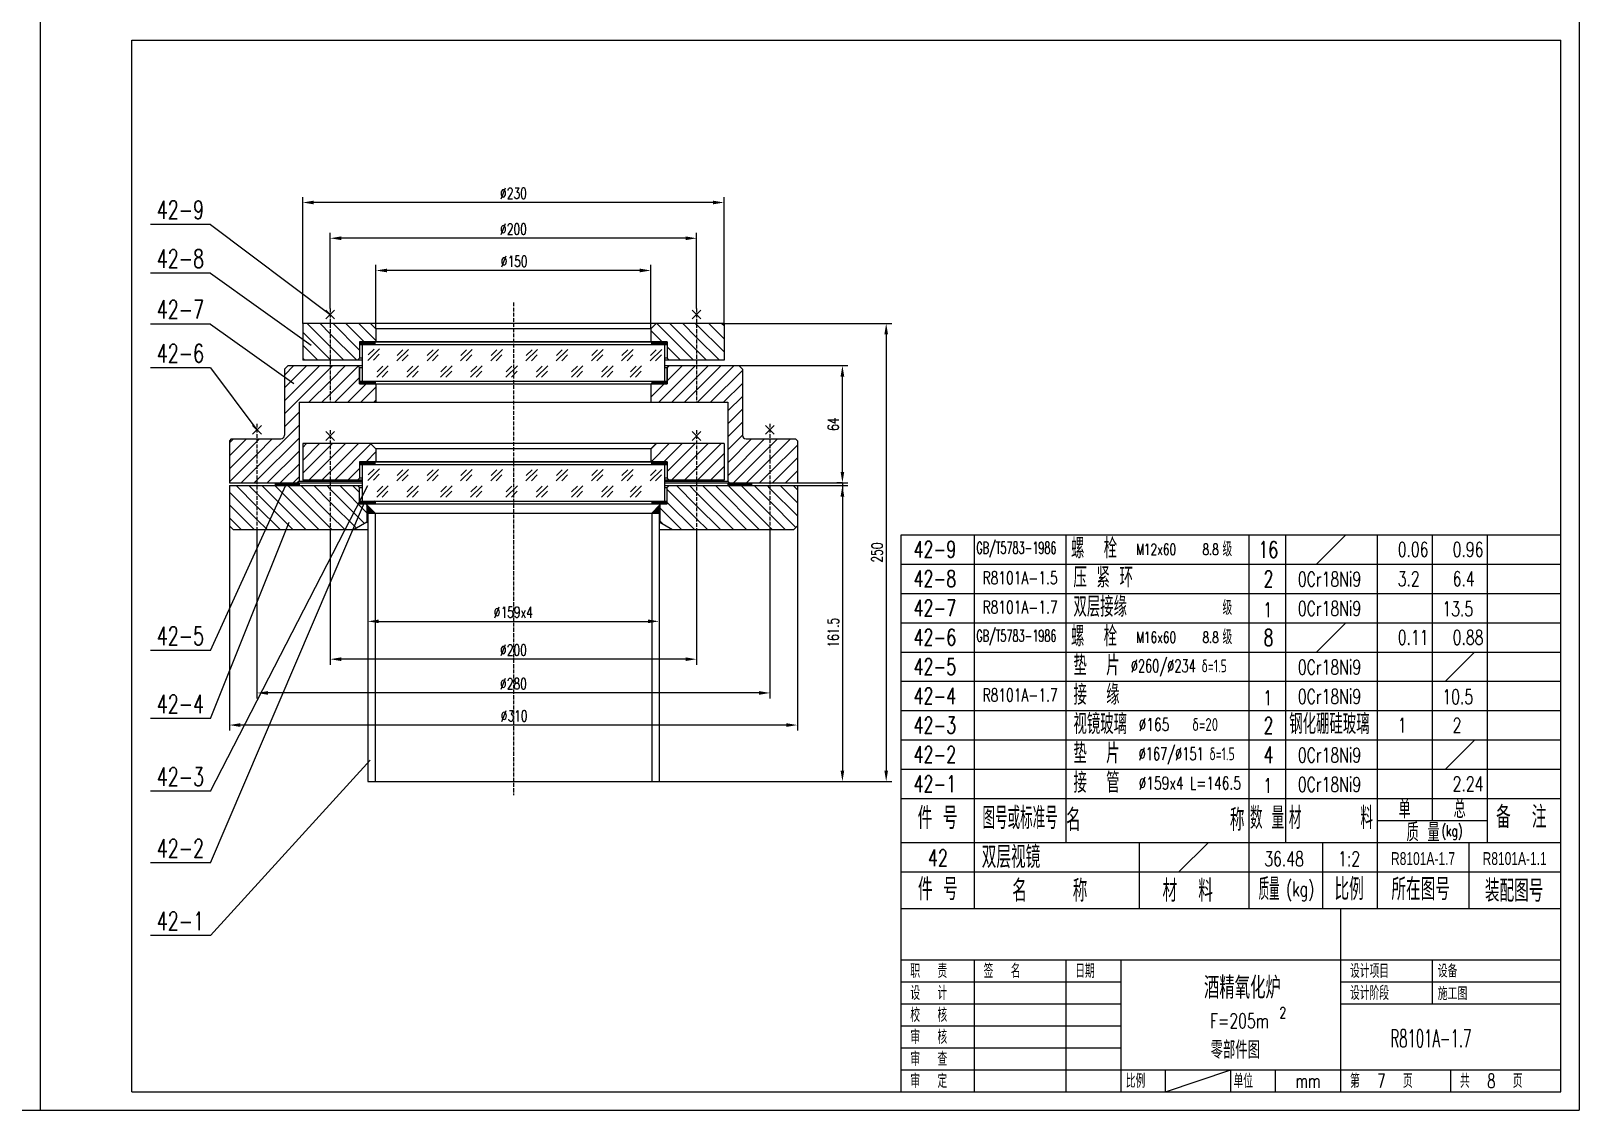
# Model space of a CAD drawing. Header units: millimetres. Extents: x 1545 to 36024, y 3418 to 15628.
# Drawn here: x 31799 to 36024, y 3418 to 6363 of the extents above; entities that cross this region are included whole.
import ezdxf
from ezdxf.enums import TextEntityAlignment as Align

# ---------------------------------------------------------------- set-up
doc = ezdxf.new("R2010")
doc.units = ezdxf.units.MM
for name, pattern in [('DASHDOT', [1, 0.5, -0.25, 0, -0.25]), ('DASHDOT-M', [36, 30, -3, 0, -3]), ('DASHDOT-S', [14, 10, -2, 0, -2])]:
    doc.linetypes.add(name, pattern=pattern)
for name, color, linetype in [('1', 2, 'DASHDOT'), ('1轮廓实线层', 1, 'Continuous'), ('CDR_DIM', 7, 'Continuous'), ('CDR_DWG1', 1, 'Continuous'), ('CDR_DWG3', 3, 'DASHDOT-M'), ('CDR_TEXT', 7, 'Continuous'), ('TEXT', 2, 'Continuous')]:
    doc.layers.add(name, color=color, linetype=linetype)
doc.styles.add('CLB', font='clb.shx', dxfattribs={"bigfont": 'hztxt.shx'})
doc.styles.add('HZ', font='simplex.shx', dxfattribs={"width": 0.7, "height": 30, "bigfont": 'HZ.shx'})
doc.styles.add('HZTXT', font='TXT', dxfattribs={"width": 0.7, "bigfont": 'HZTXT'})
doc.styles.get("Standard").update_dxf_attribs({"font": 'txt', "bigfont": 'gbcbig.shx'})

msp = doc.modelspace()

# ---------------------------------------------------------------- linework, layer by layer
for p, q in [((34173.6, 4988.2), (35973.6, 4988.2)), ((34373.6, 3968.2), (34373.6, 4988.2)), ((34623.6, 4148.2), (34623.6, 4988.2)), ((35123.6, 4148.2), (35123.6, 4988.2)), ((35223.6, 4148.2), (35223.6, 4988.2)), ((35473.6, 3968.2), (35473.6, 4988.2)), ((35623.6, 4208.2), (35623.6, 4988.2)), ((35773.6, 4148.2), (35773.6, 4988.2)), ((34173.6, 4908.2), (35973.6, 4908.2)), ((34173.6, 4828.2), (35973.6, 4828.2)), ((34173.6, 4748.2), (35973.6, 4748.2)), ((34173.6, 4668.2), (35973.6, 4668.2)), ((35659.1, 4588.3), (35738.7, 4667.9)), ((34173.6, 4588.2), (35973.6, 4588.2)), ((34173.6, 4508.2), (35973.6, 4508.2)), ((34173.6, 4428.2), (35973.6, 4428.2)), ((35659.1, 4348.3), (35738.7, 4427.9)), ((34173.6, 4348.2), (35973.6, 4348.2)), ((34173.6, 4268.2), (35973.6, 4268.2)), ((35473.6, 4208.2), (35773.6, 4208.2)), ((34173.6, 4148.2), (34372.7, 4148.2)), ((34173.6, 4148.2), (34372.7, 4148.2)), ((34173.6, 4148.2), (34372.7, 4148.2)), ((34173.6, 4148.2), (34372.7, 4148.2)), ((34823.6, 3968.2), (34823.6, 4148.2)), ((34872.7, 4148.2), (35122.7, 4148.2)), ((35123.6, 3968.2), (35123.6, 4148.2)), ((35322.7, 4148.2), (35472.7, 4148.2)), ((35323.6, 4148.2), (35323.6, 3968.2)), ((35723.6, 3968.2), (35723.6, 4148.2)), ((34173.6, 4068.2), (35973.6, 4068.2)), ((27623.6, 3418.2), (36023.6, 3418.2))]:
    msp.add_line(p, q)
at = {"color": 7, "linetype": 'Continuous'}
msp.add_line((34173.6, 4148.2), (35973.6, 4148.2), dxfattribs=at)
msp.add_line((34173.6, 4148.2), (35973.6, 4148.2), dxfattribs=at)
msp.add_line((34173.6, 4148.2), (35973.6, 4148.2), dxfattribs=at)
msp.add_line((34173.6, 4148.2), (35973.6, 4148.2), dxfattribs=at)
msp.add_line((34173.6, 4148.2), (35973.6, 4148.2), dxfattribs=at)
at = {"layer": '1轮廓实线层'}
msp.add_line((34174.4, 3968.2), (35973.6, 3968.2), dxfattribs=at)
at = {"layer": 'CDR_DIM', "color": 0, "linetype": 'Continuous'}
for p, q in [((32540.2, 5564.8), (32540.2, 5910)), ((33660.2, 5895), (32570.2, 5895)), ((33690.2, 5558.1), (33690.2, 5910)), ((32288.9, 5835.2), (32124.5, 5835.2)), ((32288.9, 5835.2), (32615.2, 5589.5)), ((32615.2, 5605.5), (32615.2, 5812.4)), ((33585.2, 5797.4), (32645.2, 5797.4)), ((33615.2, 5605.5), (33615.2, 5812.4)), ((32740.2, 5549.8), (32740.2, 5724.5)), ((33460.2, 5709.5), (32770.2, 5709.5)), ((33490.2, 5549.8), (33490.2, 5724.5)), ((32288.9, 5702.1), (32124.5, 5702.1)), ((32288.9, 5702.1), (32563.6, 5505.9)), ((32288.9, 5563.4), (32124.5, 5563.4)), ((32288.9, 5563.4), (32516.3, 5401.4)), ((32615.2, 5466.3), (32540.2, 5541.3)), ((32615.2, 5501.7), (32552.2, 5564.8)), ((32615.2, 5537), (32587.5, 5564.8)), ((32687.5, 5464.8), (32615.2, 5537)), ((32695.2, 5492.4), (32622.9, 5564.8)), ((32708.2, 5514.8), (32658.2, 5564.8)), ((32740.2, 5518.1), (32693.6, 5564.8)), ((33521.4, 5514.8), (33490.2, 5545.9)), ((33606.7, 5464.8), (33506.7, 5564.8)), ((33615.2, 5491.6), (33542.1, 5564.8)), ((33615.2, 5527), (33577.5, 5564.8)), ((33615.2, 5562.3), (33612.8, 5564.8)), ((33690.2, 5487.4), (33615.2, 5562.3)), ((33690.2, 5522.7), (33648.2, 5564.8)), ((33690.2, 5558.1), (33683.5, 5564.8)), ((33690.2, 5564.8), (34147.7, 5564.8)), ((34132.7, 5534.8), (34132.7, 4344.8)), ((32581.4, 5464.8), (32540.2, 5506)), ((32652.2, 5464.8), (32615.2, 5501.7)), ((32697.7, 5511.4), (32701.1, 5514.8)), ((32697.7, 5507.9), (32704.6, 5514.8)), ((32705.1, 5507.3), (32697.7, 5514.7)), ((32701.6, 5507.3), (32697.7, 5511.1)), ((32698, 5507.3), (32697.7, 5507.6)), ((32700.7, 5507.3), (32708.2, 5514.8)), ((32708.6, 5507.3), (32701.1, 5514.8)), ((32704.2, 5507.3), (32711.7, 5514.8)), ((32712.2, 5507.3), (32704.7, 5514.8)), ((32707.7, 5507.3), (32715.2, 5514.8)), ((32715.7, 5507.3), (32708.2, 5514.8)), ((32711.3, 5507.3), (32718.8, 5514.8)), ((32719.3, 5507.3), (32711.8, 5514.8)), ((32714.8, 5507.3), (32722.3, 5514.8)), ((32722.8, 5507.3), (32715.3, 5514.8)), ((32718.3, 5464.2), (32750, 5495.9)), ((32718.4, 5507.3), (32725.9, 5514.8)), ((32726.3, 5507.3), (32718.8, 5514.8)), ((32719.1, 5479.1), (32734.8, 5494.9)), ((32721.9, 5507.3), (32729.4, 5514.8)), ((32729.9, 5507.3), (32722.4, 5514.8)), ((32725.4, 5507.3), (32732.9, 5514.8)), ((32733.4, 5507.3), (32725.9, 5514.8)), ((32729, 5507.3), (32736.5, 5514.8)), ((32736.9, 5507.3), (32729.4, 5514.8)), ((32732.5, 5507.3), (32737.7, 5512.5)), ((32737.7, 5510), (32733, 5514.8)), ((32736, 5507.3), (32737.7, 5509)), ((32737.7, 5513.6), (32736.5, 5514.8)), ((32797.1, 5462.5), (32828.8, 5494.2)), ((32797.9, 5477.4), (32813.6, 5493.1)), ((32879.5, 5462.5), (32911.2, 5494.2)), ((32880.3, 5477.4), (32896, 5493.1)), ((32971.1, 5462.5), (33002.7, 5494.2)), ((32971.8, 5477.4), (32987.6, 5493.1)), ((33053.5, 5462.5), (33085.2, 5494.2)), ((33054.3, 5477.4), (33070, 5493.1)), ((33149.6, 5462.5), (33181.3, 5494.2)), ((33150.4, 5477.4), (33166.2, 5493.1)), ((33232, 5462.5), (33263.7, 5494.2)), ((33232.8, 5477.4), (33248.6, 5493.1)), ((33328.2, 5462.5), (33359.9, 5494.2)), ((33329, 5477.4), (33344.7, 5493.1)), ((33410.6, 5462.5), (33442.3, 5494.2)), ((33411.4, 5477.4), (33427.1, 5493.1)), ((33488.4, 5462.5), (33520.1, 5494.2)), ((33489.2, 5477.4), (33505, 5493.1)), ((33492.7, 5514.4), (33493.1, 5514.8)), ((33492.7, 5510.9), (33496.6, 5514.8)), ((33492.7, 5507.4), (33500.1, 5514.8)), ((33497.1, 5507.3), (33492.7, 5511.6)), ((33493.5, 5507.3), (33492.7, 5508.1)), ((33500.6, 5507.3), (33493.1, 5514.8)), ((33496.2, 5507.3), (33503.7, 5514.8)), ((33504.1, 5507.3), (33496.6, 5514.8)), ((33499.7, 5507.3), (33507.2, 5514.8)), ((33507.7, 5507.3), (33500.2, 5514.8)), ((33503.2, 5507.3), (33510.7, 5514.8)), ((33511.2, 5507.3), (33503.7, 5514.8)), ((33506.8, 5507.3), (33514.3, 5514.8)), ((33514.7, 5507.3), (33507.2, 5514.8)), ((33510.3, 5507.3), (33517.8, 5514.8)), ((33518.3, 5507.3), (33510.8, 5514.8)), ((33513.8, 5507.3), (33521.3, 5514.8)), ((33521.8, 5507.3), (33514.3, 5514.8)), ((33517.4, 5507.3), (33524.9, 5514.8)), ((33525.4, 5507.3), (33517.9, 5514.8)), ((33520.9, 5507.3), (33528.4, 5514.8)), ((33528.9, 5507.3), (33521.4, 5514.8)), ((33524.5, 5507.3), (33532, 5514.8)), ((33532.4, 5507.3), (33524.9, 5514.8)), ((33528, 5507.3), (33532.7, 5512)), ((33532.7, 5510.5), (33528.5, 5514.8)), ((33531.5, 5507.3), (33532.7, 5508.5)), ((33532.7, 5514), (33532, 5514.8)), ((33571.4, 5464.8), (33535.2, 5500.9)), ((33677.5, 5464.8), (33615.2, 5527)), ((32546.1, 5464.8), (32540.2, 5470.6)), ((32616.8, 5464.8), (32615.2, 5466.3)), ((32733.2, 5465), (32748.9, 5480.7)), ((32812, 5463.3), (32827.7, 5479)), ((32894.4, 5463.3), (32910.2, 5479)), ((32986, 5463.3), (33001.7, 5479)), ((33068.4, 5463.3), (33084.1, 5479)), ((33164.5, 5463.3), (33180.3, 5479)), ((33247, 5463.3), (33262.7, 5479)), ((33343.1, 5463.3), (33358.9, 5479)), ((33425.5, 5463.3), (33441.3, 5479)), ((33503.4, 5463.3), (33519.1, 5479)), ((33642.1, 5464.8), (33615.2, 5491.6)), ((32288.9, 5443.7), (32124.5, 5443.7)), ((32288.9, 5443.7), (32415.3, 5274.5)), ((32490.2, 5424.1), (32515.9, 5449.8)), ((32490.2, 5388.8), (32551.3, 5449.8)), ((32490.2, 5353.4), (32586.6, 5449.8)), ((32490.2, 5318.1), (32615.2, 5443.1)), ((32615.2, 5443.1), (32622, 5449.8)), ((32615.2, 5407.7), (32657.3, 5449.8)), ((32615.2, 5372.3), (32691.4, 5448.5)), ((32628, 5349.8), (32695.2, 5417)), ((32742.2, 5417.9), (32773.9, 5449.6)), ((32743, 5432.9), (32758.8, 5448.6)), ((32757.2, 5418.7), (32772.9, 5434.5)), ((32824.7, 5417.9), (32856.4, 5449.6)), ((32825.5, 5432.9), (32841.2, 5448.6)), ((32839.6, 5418.7), (32855.3, 5434.5)), ((32916.2, 5417.9), (32947.9, 5449.6)), ((32917, 5432.9), (32932.8, 5448.6)), ((32931.2, 5418.7), (32946.9, 5434.5)), ((32998.6, 5417.9), (33030.3, 5449.6)), ((32999.4, 5432.9), (33015.2, 5448.6)), ((33013.6, 5418.7), (33029.3, 5434.5)), ((33094.8, 5417.9), (33126.5, 5449.6)), ((33095.6, 5432.9), (33111.3, 5448.6)), ((33109.7, 5418.7), (33125.5, 5434.5)), ((33177.2, 5417.9), (33208.9, 5449.6)), ((33178, 5432.9), (33193.7, 5448.6)), ((33192.1, 5418.7), (33207.9, 5434.5)), ((33273.4, 5417.9), (33305.1, 5449.6)), ((33274.2, 5432.9), (33289.9, 5448.6)), ((33288.3, 5418.7), (33304, 5434.5)), ((33355.8, 5417.9), (33387.5, 5449.6)), ((33356.6, 5432.9), (33372.3, 5448.6)), ((33370.7, 5418.7), (33386.5, 5434.5)), ((33433.6, 5417.9), (33465.3, 5449.6)), ((33434.4, 5432.9), (33450.2, 5448.6)), ((33448.5, 5418.7), (33464.3, 5434.5)), ((33511.9, 5349.8), (33611.9, 5449.8)), ((33535.2, 5443.8), (33541.2, 5449.8)), ((33535.2, 5408.5), (33576.6, 5449.8)), ((33547.3, 5349.8), (33615.2, 5417.7)), ((33615.2, 5417.7), (33647.3, 5449.8)), ((33615.2, 5382.4), (33682.6, 5449.8)), ((33618, 5349.8), (33718, 5449.8)), ((33653.3, 5349.8), (33740.2, 5436.7)), ((33730.2, 5449.8), (34028.2, 5449.8)), ((34013.2, 5159.8), (34013.2, 5419.8)), ((32557.3, 5349.8), (32615.2, 5407.7)), ((32592.7, 5349.8), (32615.2, 5372.3)), ((32663.4, 5349.8), (32713.4, 5399.8)), ((32697.7, 5405.3), (32699.7, 5407.3)), ((32697.7, 5401.8), (32703.2, 5407.3)), ((32703, 5399.8), (32697.7, 5405.1)), ((32699.5, 5399.8), (32697.7, 5401.5)), ((32698.7, 5349.8), (32740.2, 5391.3)), ((32706.5, 5399.8), (32699, 5407.3)), ((32699.2, 5399.8), (32706.7, 5407.3)), ((32710.1, 5399.8), (32702.6, 5407.3)), ((32702.8, 5399.8), (32710.3, 5407.3)), ((32713.6, 5399.8), (32706.1, 5407.3)), ((32706.3, 5399.8), (32713.8, 5407.3)), ((32717.2, 5399.8), (32709.7, 5407.3)), ((32709.8, 5399.8), (32717.3, 5407.3)), ((32720.7, 5399.8), (32713.2, 5407.3)), ((32713.4, 5399.8), (32720.9, 5407.3)), ((32724.2, 5399.8), (32716.7, 5407.3)), ((32716.9, 5399.8), (32724.4, 5407.3)), ((32727.8, 5399.8), (32720.3, 5407.3)), ((32720.5, 5399.8), (32728, 5407.3)), ((32731.3, 5399.8), (32723.8, 5407.3)), ((32724, 5399.8), (32731.5, 5407.3)), ((32734.8, 5399.8), (32727.3, 5407.3)), ((32727.5, 5399.8), (32735, 5407.3)), ((32737.7, 5400.4), (32730.9, 5407.3)), ((32731.1, 5399.8), (32737.7, 5406.4)), ((32737.7, 5404), (32734.4, 5407.3)), ((32734.6, 5399.8), (32737.7, 5402.9)), ((33490.2, 5398.8), (33491.2, 5399.8)), ((33490.2, 5363.5), (33526.6, 5399.8)), ((33492.7, 5404.8), (33495.2, 5407.3)), ((33492.7, 5401.3), (33498.7, 5407.3)), ((33498.5, 5399.8), (33492.7, 5405.6)), ((33495, 5399.8), (33492.7, 5402)), ((33502, 5399.8), (33494.5, 5407.3)), ((33494.7, 5399.8), (33502.2, 5407.3)), ((33505.6, 5399.8), (33498.1, 5407.3)), ((33498.3, 5399.8), (33505.8, 5407.3)), ((33509.1, 5399.8), (33501.6, 5407.3)), ((33501.8, 5399.8), (33509.3, 5407.3)), ((33512.6, 5399.8), (33505.1, 5407.3)), ((33505.3, 5399.8), (33512.8, 5407.3)), ((33516.2, 5399.8), (33508.7, 5407.3)), ((33508.9, 5399.8), (33516.4, 5407.3)), ((33519.7, 5399.8), (33512.2, 5407.3)), ((33512.4, 5399.8), (33519.9, 5407.3)), ((33523.3, 5399.8), (33515.8, 5407.3)), ((33515.9, 5399.8), (33523.4, 5407.3)), ((33526.8, 5399.8), (33519.3, 5407.3)), ((33519.5, 5399.8), (33527, 5407.3)), ((33530.3, 5399.8), (33522.8, 5407.3)), ((33523, 5399.8), (33530.5, 5407.3)), ((33533.9, 5399.8), (33526.4, 5407.3)), ((33526.6, 5399.8), (33534.1, 5407.3)), ((33535.2, 5401.9), (33529.9, 5407.3)), ((33530.1, 5399.8), (33535.2, 5404.9)), ((33535.2, 5405.5), (33533.4, 5407.3)), ((33533.6, 5399.8), (33535.2, 5401.4)), ((33582.6, 5349.8), (33615.2, 5382.4)), ((33688.7, 5349.8), (33740.2, 5401.3)), ((33700.2, 5326), (33740.2, 5366)), ((32734.1, 5349.8), (32740.2, 5355.9)), ((33700.2, 5290.6), (33740.2, 5330.6)), ((32415.3, 5172.4), (32530.2, 5287.3)), ((32490.2, 5282.7), (32530.2, 5322.7)), ((33700.2, 5255.3), (33740.2, 5295.3)), ((32340.2, 5238.8), (32351.3, 5249.8)), ((32340.2, 5203.4), (32386.6, 5249.8)), ((32340.2, 5168.1), (32415.3, 5243.1)), ((32415.3, 5137), (32530.2, 5252)), ((32415.3, 5243.1), (32422, 5249.8)), ((32415.3, 5207.7), (32457.3, 5249.8)), ((33700.2, 5219.9), (33740.2, 5259.9)), ((33700.2, 5184.5), (33765.5, 5249.8)), ((33700.2, 5149.2), (33800.8, 5249.8)), ((33815.2, 5228.8), (33836.2, 5249.8)), ((33815.2, 5193.4), (33871.5, 5249.8)), ((32340.2, 5132.7), (32415.3, 5207.7)), ((32443.4, 5129.8), (32530.2, 5216.6)), ((32540.2, 5226.6), (32550.9, 5237.3)), ((32540.2, 5191.3), (32586.2, 5237.3)), ((32540.2, 5155.9), (32615.2, 5230.9)), ((32615.2, 5230.9), (32621.6, 5237.3)), ((32615.2, 5195.6), (32656.9, 5237.3)), ((32615.2, 5160.2), (32692.3, 5237.3)), ((32627.7, 5137.3), (32726.4, 5236.1)), ((32713, 5187.3), (32740.2, 5214.5)), ((33490.2, 5222), (33505.5, 5237.3)), ((33490.8, 5187.3), (33540.8, 5237.3)), ((33526.2, 5187.3), (33576.2, 5237.3)), ((33535.2, 5161), (33611.5, 5237.3)), ((33546.9, 5137.3), (33615.2, 5205.6)), ((33615.2, 5205.6), (33646.9, 5237.3)), ((33615.2, 5170.3), (33682.3, 5237.3)), ((33617.6, 5137.3), (33690.2, 5209.9)), ((33716.2, 5129.8), (33815.2, 5228.8)), ((33815.2, 5158.1), (33890.2, 5233.1)), ((33822.2, 5129.8), (33890.2, 5197.8)), ((32372.7, 5129.8), (32415.3, 5172.4)), ((32478.7, 5129.8), (32530.2, 5181.3)), ((32556.9, 5137.3), (32615.2, 5195.6)), ((32592.3, 5137.3), (32615.2, 5160.2)), ((32663, 5137.3), (32695.2, 5169.5)), ((32697.7, 5186.1), (32698.9, 5187.3)), ((32697.7, 5182.6), (32702.4, 5187.3)), ((32703.8, 5179.8), (32697.7, 5185.8)), ((32700.3, 5179.8), (32697.7, 5182.3)), ((32698.4, 5179.8), (32705.9, 5187.3)), ((32707.3, 5179.8), (32699.8, 5187.3)), ((32702, 5179.8), (32709.5, 5187.3)), ((32710.9, 5179.8), (32703.4, 5187.3)), ((32705.5, 5179.8), (32713, 5187.3)), ((32714.4, 5179.8), (32706.9, 5187.3)), ((32709.1, 5179.8), (32716.6, 5187.3)), ((32717.9, 5179.8), (32710.4, 5187.3)), ((32712.6, 5179.8), (32720.1, 5187.3)), ((32721.5, 5179.8), (32714, 5187.3)), ((32716.1, 5179.8), (32723.6, 5187.3)), ((32725, 5179.8), (32717.5, 5187.3)), ((32718.3, 5136.7), (32750, 5168.4)), ((32719.1, 5151.6), (32734.8, 5167.4)), ((32719.7, 5179.8), (32727.2, 5187.3)), ((32728.6, 5179.8), (32721.1, 5187.3)), ((32723.2, 5179.8), (32730.7, 5187.3)), ((32732.1, 5179.8), (32724.6, 5187.3)), ((32726.7, 5179.8), (32734.2, 5187.3)), ((32735.6, 5179.8), (32728.1, 5187.3)), ((32730.3, 5179.8), (32737.7, 5187.2)), ((32737.7, 5181.2), (32731.7, 5187.3)), ((32733.8, 5179.8), (32737.7, 5183.7)), ((32737.7, 5184.7), (32735.2, 5187.3)), ((32737.3, 5179.8), (32737.7, 5180.2)), ((32797.1, 5135), (32828.8, 5166.7)), ((32797.9, 5149.9), (32813.6, 5165.6)), ((32879.5, 5135), (32911.2, 5166.7)), ((32880.3, 5149.9), (32896, 5165.6)), ((32971.1, 5135), (33002.7, 5166.7)), ((32971.8, 5149.9), (32987.6, 5165.6)), ((33053.5, 5135), (33085.2, 5166.7)), ((33054.3, 5149.9), (33070, 5165.6)), ((33149.6, 5135), (33181.3, 5166.7)), ((33150.4, 5149.9), (33166.2, 5165.6)), ((33232, 5135), (33263.7, 5166.7)), ((33232.8, 5149.9), (33248.6, 5165.6)), ((33328.2, 5135), (33359.9, 5166.7)), ((33329, 5149.9), (33344.7, 5165.6)), ((33410.6, 5135), (33442.3, 5166.7)), ((33411.4, 5149.9), (33427.1, 5165.6)), ((33488.4, 5135), (33520.1, 5166.7)), ((33489.2, 5149.9), (33505, 5165.6)), ((33492.7, 5185.6), (33494.4, 5187.3)), ((33492.7, 5182.1), (33497.9, 5187.3)), ((33499.3, 5179.8), (33492.7, 5186.3)), ((33495.8, 5179.8), (33492.7, 5182.8)), ((33493.9, 5179.8), (33501.4, 5187.3)), ((33502.8, 5179.8), (33495.3, 5187.3)), ((33497.5, 5179.8), (33505, 5187.3)), ((33506.4, 5179.8), (33498.9, 5187.3)), ((33501, 5179.8), (33508.5, 5187.3)), ((33509.9, 5179.8), (33502.4, 5187.3)), ((33504.5, 5179.8), (33512, 5187.3)), ((33513.4, 5179.8), (33505.9, 5187.3)), ((33508.1, 5179.8), (33515.6, 5187.3)), ((33517, 5179.8), (33509.5, 5187.3)), ((33511.6, 5179.8), (33519.1, 5187.3)), ((33520.5, 5179.8), (33513, 5187.3)), ((33515.2, 5179.8), (33522.7, 5187.3)), ((33524, 5179.8), (33516.5, 5187.3)), ((33518.7, 5179.8), (33526.2, 5187.3)), ((33527.6, 5179.8), (33520.1, 5187.3)), ((33522.2, 5179.8), (33529.7, 5187.3)), ((33531.1, 5179.8), (33523.6, 5187.3)), ((33525.8, 5179.8), (33532.7, 5186.8)), ((33532.7, 5181.7), (33527.2, 5187.3)), ((33529.3, 5179.8), (33532.7, 5183.2)), ((33532.7, 5185.2), (33530.7, 5187.3)), ((33582.3, 5137.3), (33615.2, 5170.3)), ((33653, 5137.3), (33690.2, 5174.5)), ((33751.5, 5129.8), (33815.2, 5193.4)), ((33786.9, 5129.8), (33815.2, 5158.1)), ((33857.6, 5129.8), (33890.2, 5162.4)), ((32288.9, 4672.5), (32494.3, 5123.9)), ((32288.9, 4288.1), (32718, 5123.1)), ((32415.3, 5065.3), (32358.3, 5122.3)), ((32415.3, 5100.6), (32393.6, 5122.3)), ((32408, 5129.8), (32415.3, 5137)), ((32549, 5002.3), (32429, 5122.3)), ((32584.3, 5002.3), (32464.3, 5122.3)), ((32465.2, 5128.5), (32466.5, 5129.8)), ((32465.2, 5125), (32470.1, 5129.8)), ((32471.4, 5122.3), (32465.2, 5128.4)), ((32467.9, 5122.3), (32465.2, 5124.9)), ((32466.1, 5122.3), (32473.6, 5129.8)), ((32474.9, 5122.3), (32467.4, 5129.8)), ((32469.6, 5122.3), (32477.1, 5129.8)), ((32478.5, 5122.3), (32471, 5129.8)), ((32473.2, 5122.3), (32480.7, 5129.8)), ((32482, 5122.3), (32474.5, 5129.8)), ((32476.7, 5122.3), (32484.2, 5129.8)), ((32485.6, 5122.3), (32478.1, 5129.8)), ((32480.2, 5122.3), (32487.7, 5129.8)), ((32489.1, 5122.3), (32481.6, 5129.8)), ((32483.8, 5122.3), (32491.3, 5129.8)), ((32492.6, 5122.3), (32485.1, 5129.8)), ((32487.3, 5122.3), (32494.8, 5129.8)), ((32496.2, 5122.3), (32488.7, 5129.8)), ((32490.8, 5122.3), (32498.3, 5129.8)), ((32499.7, 5122.3), (32492.2, 5129.8)), ((32494.4, 5122.3), (32501.9, 5129.8)), ((32503.2, 5122.3), (32495.7, 5129.8)), ((32497.9, 5122.3), (32505.4, 5129.8)), ((32506.8, 5122.3), (32499.3, 5129.8)), ((32615.2, 5006.7), (32499.7, 5122.3)), ((32501.4, 5122.3), (32508.9, 5129.8)), ((32510.3, 5122.3), (32502.8, 5129.8)), ((32505, 5122.3), (32512.5, 5129.8)), ((32513.8, 5122.3), (32506.3, 5129.8)), ((32508.5, 5122.3), (32516, 5129.8)), ((32517.4, 5122.3), (32509.9, 5129.8)), ((32512.1, 5122.3), (32519.6, 5129.8)), ((32520.9, 5122.3), (32513.4, 5129.8)), ((32514.1, 5129.8), (32530.2, 5145.9)), ((32515.6, 5122.3), (32523.1, 5129.8)), ((32524.4, 5122.3), (32516.9, 5129.8)), ((32519.1, 5122.3), (32526.6, 5129.8)), ((32528, 5122.3), (32520.5, 5129.8)), ((32522.7, 5122.3), (32530.2, 5129.8)), ((32530.2, 5123.6), (32524, 5129.8)), ((32526.2, 5122.3), (32530.2, 5126.3)), ((32530.2, 5127.1), (32527.5, 5129.8)), ((32529.7, 5122.3), (32530.2, 5122.8)), ((32615.2, 5042.1), (32535, 5122.3)), ((32615.2, 5077.4), (32570.4, 5122.3)), ((32615.2, 5112.8), (32605.7, 5122.3)), ((32709.2, 5018.8), (32615.2, 5112.8)), ((32715.2, 5048.1), (32641.1, 5122.3)), ((32695.2, 5103.5), (32676.5, 5122.3)), ((32733.2, 5137.5), (32748.9, 5153.2)), ((32742.2, 5090.4), (32773.9, 5122.1)), ((32743, 5105.4), (32758.8, 5121.1)), ((32812, 5135.8), (32827.7, 5151.5)), ((32824.7, 5090.4), (32856.4, 5122.1)), ((32825.5, 5105.4), (32841.2, 5121.1)), ((32894.4, 5135.8), (32910.2, 5151.5)), ((32916.2, 5090.4), (32947.9, 5122.1)), ((32917, 5105.4), (32932.8, 5121.1)), ((32986, 5135.8), (33001.7, 5151.5)), ((32998.6, 5090.4), (33030.3, 5122.1)), ((32999.4, 5105.4), (33015.2, 5121.1)), ((33068.4, 5135.8), (33084.1, 5151.5)), ((33094.8, 5090.4), (33126.5, 5122.1)), ((33095.6, 5105.4), (33111.3, 5121.1)), ((33164.5, 5135.8), (33180.3, 5151.5)), ((33177.2, 5090.4), (33208.9, 5122.1)), ((33178, 5105.4), (33193.7, 5121.1)), ((33247, 5135.8), (33262.7, 5151.5)), ((33273.4, 5090.4), (33305.1, 5122.1)), ((33274.2, 5105.4), (33289.9, 5121.1)), ((33343.1, 5135.8), (33358.9, 5151.5)), ((33355.8, 5090.4), (33387.5, 5122.1)), ((33356.6, 5105.4), (33372.3, 5121.1)), ((33425.5, 5135.8), (33441.3, 5151.5)), ((33433.6, 5090.4), (33465.3, 5122.1)), ((33434.4, 5105.4), (33450.2, 5121.1)), ((33503.4, 5135.8), (33519.1, 5151.5)), ((33615.2, 5067.4), (33560.3, 5122.3)), ((33615.2, 5102.7), (33595.7, 5122.3)), ((33751, 5002.3), (33631, 5122.3)), ((33786.4, 5002.3), (33666.4, 5122.3)), ((33688.3, 5137.3), (33690.2, 5139.2)), ((33700.2, 5127.1), (33702.9, 5129.8)), ((33700.2, 5123.6), (33706.5, 5129.8)), ((33704.3, 5122.3), (33700.2, 5126.3)), ((33700.7, 5122.3), (33700.2, 5122.8)), ((33707.8, 5122.3), (33700.3, 5129.8)), ((33815.2, 5008.8), (33701.8, 5122.3)), ((33702.5, 5122.3), (33710, 5129.8)), ((33711.3, 5122.3), (33703.8, 5129.8)), ((33706, 5122.3), (33713.5, 5129.8)), ((33714.9, 5122.3), (33707.4, 5129.8)), ((33709.6, 5122.3), (33717.1, 5129.8)), ((33718.4, 5122.3), (33710.9, 5129.8)), ((33713.1, 5122.3), (33720.6, 5129.8)), ((33722, 5122.3), (33714.5, 5129.8)), ((33716.6, 5122.3), (33724.1, 5129.8)), ((33725.5, 5122.3), (33718, 5129.8)), ((33720.2, 5122.3), (33727.7, 5129.8)), ((33729, 5122.3), (33721.5, 5129.8)), ((33723.7, 5122.3), (33731.2, 5129.8)), ((33732.6, 5122.3), (33725.1, 5129.8)), ((33727.2, 5122.3), (33734.7, 5129.8)), ((33736.1, 5122.3), (33728.6, 5129.8)), ((33730.8, 5122.3), (33738.3, 5129.8)), ((33739.6, 5122.3), (33732.1, 5129.8)), ((33734.3, 5122.3), (33741.8, 5129.8)), ((33743.2, 5122.3), (33735.7, 5129.8)), ((33815.2, 5044.2), (33737.1, 5122.3)), ((33737.9, 5122.3), (33745.4, 5129.8)), ((33746.7, 5122.3), (33739.2, 5129.8)), ((33741.4, 5122.3), (33748.9, 5129.8)), ((33750.2, 5122.3), (33742.7, 5129.8)), ((33744.9, 5122.3), (33752.4, 5129.8)), ((33753.8, 5122.3), (33746.3, 5129.8)), ((33748.5, 5122.3), (33756, 5129.8)), ((33757.3, 5122.3), (33749.8, 5129.8)), ((33752, 5122.3), (33759.5, 5129.8)), ((33760.8, 5122.3), (33753.3, 5129.8)), ((33755.5, 5122.3), (33763, 5129.8)), ((33764.4, 5122.3), (33756.9, 5129.8)), ((33759.1, 5122.3), (33765.2, 5128.4)), ((33765.2, 5125), (33760.4, 5129.8)), ((33762.6, 5122.3), (33765.2, 5124.9)), ((33765.2, 5128.5), (33764, 5129.8)), ((33815.2, 5079.5), (33772.5, 5122.3)), ((33815.2, 5114.9), (33807.8, 5122.3)), ((33890.2, 5039.9), (33815.2, 5114.9)), ((33890.2, 5075.2), (33843.2, 5122.3)), ((33890.2, 5110.6), (33878.5, 5122.3)), ((33890.2, 5129.8), (34028.2, 5129.8)), ((33890.2, 5122.3), (34028.2, 5122.3)), ((34013.2, 5129.8), (33998.2, 5129.8)), ((34013.2, 5129.8), (34013.2, 4344.8)), ((32288.9, 4092.7), (32708.5, 5075.9)), ((32415.3, 5029.9), (32340.2, 5104.9)), ((32513.6, 5002.3), (32415.3, 5100.6)), ((32686.8, 5005.9), (32615.2, 5077.4)), ((32697.7, 5076.5), (32701, 5079.8)), ((32697.7, 5073), (32704.5, 5079.8)), ((32705.2, 5072.3), (32697.7, 5079.8)), ((32701.7, 5072.3), (32697.7, 5076.2)), ((32698.2, 5072.3), (32697.7, 5072.7)), ((32700.5, 5072.3), (32708, 5079.8)), ((32708.8, 5072.3), (32701.3, 5079.8)), ((32704.1, 5072.3), (32711.6, 5079.8)), ((32712.3, 5072.3), (32704.8, 5079.8)), ((32707.6, 5072.3), (32715.1, 5079.8)), ((32715.8, 5072.3), (32708.3, 5079.8)), ((32711.2, 5072.3), (32718.7, 5079.8)), ((32719.4, 5072.3), (32711.9, 5079.8)), ((32714.7, 5072.3), (32722.2, 5079.8)), ((32722.9, 5072.3), (32715.4, 5079.8)), ((32718.2, 5072.3), (32725.7, 5079.8)), ((32726.5, 5072.3), (32719, 5079.8)), ((32721.8, 5072.3), (32729.3, 5079.8)), ((32730, 5072.3), (32722.5, 5079.8)), ((32725.3, 5072.3), (32732.8, 5079.8)), ((32733.5, 5072.3), (32726, 5079.8)), ((32728.8, 5072.3), (32736.3, 5079.8)), ((32737.1, 5072.3), (32729.6, 5079.8)), ((32732.4, 5072.3), (32737.7, 5077.6)), ((32737.7, 5075.1), (32733.1, 5079.8)), ((32735.9, 5072.3), (32737.7, 5074.1)), ((32737.7, 5078.7), (32736.6, 5079.8)), ((32757.2, 5091.2), (32772.9, 5107)), ((32839.6, 5091.2), (32855.3, 5107)), ((32931.2, 5091.2), (32946.9, 5107)), ((33013.6, 5091.2), (33029.3, 5107)), ((33109.7, 5091.2), (33125.5, 5107)), ((33192.1, 5091.2), (33207.9, 5107)), ((33288.3, 5091.2), (33304, 5107)), ((33370.7, 5091.2), (33386.5, 5107)), ((33448.5, 5091.2), (33464.3, 5107)), ((33492.7, 5079.6), (33492.9, 5079.8)), ((33492.7, 5076), (33496.5, 5079.8)), ((33492.7, 5072.5), (33500, 5079.8)), ((33497.2, 5072.3), (33492.7, 5076.7)), ((33493.7, 5072.3), (33492.7, 5073.2)), ((33500.7, 5072.3), (33493.2, 5079.8)), ((33496, 5072.3), (33503.5, 5079.8)), ((33504.3, 5072.3), (33496.8, 5079.8)), ((33499.6, 5072.3), (33507.1, 5079.8)), ((33507.8, 5072.3), (33500.3, 5079.8)), ((33503.1, 5072.3), (33510.6, 5079.8)), ((33511.3, 5072.3), (33503.8, 5079.8)), ((33506.6, 5072.3), (33514.1, 5079.8)), ((33514.9, 5072.3), (33507.4, 5079.8)), ((33510.2, 5072.3), (33517.7, 5079.8)), ((33518.4, 5072.3), (33510.9, 5079.8)), ((33513.7, 5072.3), (33521.2, 5079.8)), ((33521.9, 5072.3), (33514.4, 5079.8)), ((33517.3, 5072.3), (33524.8, 5079.8)), ((33525.5, 5072.3), (33518, 5079.8)), ((33520.8, 5072.3), (33528.3, 5079.8)), ((33529, 5072.3), (33521.5, 5079.8)), ((33524.3, 5072.3), (33531.8, 5079.8)), ((33532.6, 5072.3), (33525.1, 5079.8)), ((33527.9, 5072.3), (33532.7, 5077.2)), ((33532.7, 5075.6), (33528.6, 5079.8)), ((33531.4, 5072.3), (33532.7, 5073.6)), ((33532.7, 5079.2), (33532.1, 5079.8)), ((33615.2, 5032), (33535.2, 5112)), ((33609.6, 5002.3), (33535.2, 5076.7)), ((33715.7, 5002.3), (33615.2, 5102.7)), ((33886.4, 5008.4), (33815.2, 5079.5)), ((32407.5, 5002.3), (32340.2, 5069.6)), ((32372.2, 5002.3), (32340.2, 5034.2)), ((32478.3, 5002.3), (32415.3, 5065.3)), ((32442.9, 5002.3), (32415.3, 5029.9)), ((32655, 5002.3), (32615.2, 5042.1)), ((32715.2, 5069.3), (32715.5, 5069.5)), ((32737.3, 5047.3), (32715.2, 5069.3)), ((32715.2, 5065.8), (32717.2, 5067.8)), ((32715.2, 5062.2), (32719, 5066)), ((32733.8, 5047.3), (32715.2, 5065.8)), ((32715.2, 5058.7), (32720.8, 5064.2)), ((32715.2, 5055.1), (32722.6, 5062.5)), ((32730.2, 5047.3), (32715.2, 5062.3)), ((32715.2, 5051.6), (32724.3, 5060.7)), ((32715.2, 5048.1), (32726.1, 5058.9)), ((32726.7, 5047.3), (32715.2, 5058.7)), ((32723.2, 5047.3), (32715.2, 5055.2)), ((32719.6, 5047.3), (32715.2, 5051.7)), ((32716.1, 5047.3), (32715.2, 5048.1)), ((32718, 5047.3), (32727.9, 5057.2)), ((32721.5, 5047.3), (32729.6, 5055.4)), ((32725, 5047.3), (32731.4, 5053.6)), ((32728.6, 5047.3), (32733.2, 5051.9)), ((32732.1, 5047.3), (32734.9, 5050.1)), ((32735.7, 5047.3), (32736.7, 5048.3)), ((33493.9, 5047.3), (33493.3, 5047.9)), ((33497.5, 5047.3), (33495.1, 5049.6)), ((33495.8, 5047.3), (33515.2, 5066.7)), ((33501, 5047.3), (33496.9, 5051.4)), ((33504.5, 5047.3), (33498.6, 5053.2)), ((33499.3, 5047.3), (33515.2, 5063.2)), ((33508.1, 5047.3), (33500.4, 5054.9)), ((33511.6, 5047.3), (33502.2, 5056.7)), ((33502.9, 5047.3), (33515.2, 5059.7)), ((33515.1, 5047.3), (33503.9, 5058.5)), ((33515.2, 5050.7), (33505.7, 5060.2)), ((33506.4, 5047.3), (33515.2, 5056.1)), ((33515.2, 5054.2), (33507.5, 5062)), ((33515.2, 5057.8), (33509.2, 5063.8)), ((33509.9, 5047.3), (33515.2, 5052.6)), ((33515.2, 5061.3), (33511, 5065.5)), ((33515.2, 5064.8), (33512.8, 5067.3)), ((33513.5, 5047.3), (33515.2, 5049)), ((33515.2, 5068.4), (33514.5, 5069.1)), ((33574.3, 5002.3), (33515.2, 5061.3)), ((33680.3, 5002.3), (33615.2, 5067.4)), ((33645, 5002.3), (33615.2, 5032)), ((33857.1, 5002.3), (33815.2, 5044.2)), ((32288.9, 4486.6), (32503.6, 5022.3)), ((32340.2, 5012.3), (32340.2, 4453.9)), ((32415.3, 5002.3), (32415.3, 4541.5)), ((32619.7, 5002.3), (32615.2, 5006.7)), ((32615.2, 5002.3), (32615.2, 4633.6)), ((33523.9, 5017.3), (33515.2, 5026)), ((33615.2, 5002.3), (33615.2, 4633.6)), ((33821.8, 5002.3), (33815.2, 5008.8)), ((33815.2, 5002.3), (33815.2, 4541.5)), ((33890.2, 5012.3), (33890.2, 4453.9)), ((32717.7, 4778.8), (32717.7, 4736.9)), ((32747.7, 4751.9), (33482.7, 4751.9)), ((33512.7, 4772.1), (33512.7, 4736.9)), ((32288.9, 4672.5), (32124.5, 4672.5)), ((33585.2, 4648.6), (32645.2, 4648.6)), ((33785.2, 4556.5), (32445.3, 4556.5)), ((32288.9, 4486.6), (32124.5, 4486.6)), ((33860.2, 4468.9), (32370.2, 4468.9)), ((32288.9, 3894.2), (32724.3, 4372.6)), ((33512.7, 4314.8), (34028.2, 4314.8)), ((34028.2, 4314.8), (34147.7, 4314.8)), ((32288.9, 4288.1), (32124.5, 4288.1)), ((34872.7, 4148.2), (35122.7, 4148.2)), ((34872.7, 4148.2), (35122.7, 4148.2)), ((35322.7, 4148.2), (35472.7, 4148.2)), ((35322.7, 4148.2), (35472.7, 4148.2)), ((32288.9, 4092.7), (32124.5, 4092.7)), ((32288.9, 3894.2), (32124.5, 3894.2))]:
    msp.add_line(p, q, dxfattribs=at)
at = {"layer": 'CDR_DIM'}
for p, q in [((35307.1, 4908.2), (35386.7, 4987.8)), ((35307.1, 4668.2), (35386.7, 4747.8)), ((34931.5, 4068.2), (35011.1, 4147.8))]:
    msp.add_line(p, q, dxfattribs=at)
at = {"layer": 'CDR_DIM', "color": 0, "linetype": 'Continuous'}
for points in [[(32570.2, 5900), (32570.2, 5890), (32540.2, 5895)], [(33660.2, 5900), (33660.2, 5890), (33690.2, 5895)], [(32645.2, 5802.4), (32645.2, 5792.4), (32615.2, 5797.4)], [(33585.2, 5802.4), (33585.2, 5792.4), (33615.2, 5797.4)], [(32770.2, 5714.5), (32770.2, 5704.5), (32740.2, 5709.5)], [(33460.2, 5714.5), (33460.2, 5704.5), (33490.2, 5709.5)], [(34127.7, 5534.8), (34137.7, 5534.8), (34132.7, 5564.8)], [(34008.2, 5419.8), (34018.2, 5419.8), (34013.2, 5449.8)], [(34008.2, 5159.8), (34018.2, 5159.8), (34013.2, 5129.8)], [(34008.2, 5092.3), (34018.2, 5092.3), (34013.2, 5122.3)], [(32747.7, 4756.9), (32747.7, 4746.9), (32717.7, 4751.9)], [(33482.7, 4756.9), (33482.7, 4746.9), (33512.7, 4751.9)], [(32645.2, 4653.6), (32645.2, 4643.6), (32615.2, 4648.6)], [(33585.2, 4653.6), (33585.2, 4643.6), (33615.2, 4648.6)], [(32445.3, 4561.5), (32445.3, 4551.5), (32415.3, 4556.5)], [(33785.2, 4561.5), (33785.2, 4551.5), (33815.2, 4556.5)], [(32370.2, 4473.9), (32370.2, 4463.9), (32340.2, 4468.9)], [(33860.2, 4473.9), (33860.2, 4463.9), (33890.2, 4468.9)], [(34008.2, 4344.8), (34018.2, 4344.8), (34013.2, 4314.8)], [(34127.7, 4344.8), (34137.7, 4344.8), (34132.7, 4314.8)]]:
    msp.add_solid(points, dxfattribs=at)
at = {"layer": 'CDR_DWG1', "color": 1}
for p, q in [((32073.6, 3468.2), (32073.6, 6338.2)), ((35973.6, 3468.2), (35973.6, 6338.2))]:
    msp.add_line(p, q, dxfattribs=at)
at = {"layer": 'CDR_DWG1'}
for p, q in [((32073.6, 6338.2), (35973.6, 6338.2)), ((32627.2, 5577.5), (32603.2, 5601.5)), ((32603.2, 5577.5), (32627.2, 5601.5)), ((33603.2, 5577.5), (33627.2, 5601.5)), ((33627.2, 5577.5), (33603.2, 5601.5)), ((33690.2, 5564.8), (32540.2, 5564.8)), ((32540.2, 5564.8), (32540.2, 5464.8)), ((32740.2, 5549.8), (32725.2, 5564.8)), ((32740.2, 5549.8), (32740.2, 5514.8)), ((33490.2, 5549.8), (32740.2, 5549.8)), ((33490.2, 5549.8), (33505.2, 5564.8)), ((33490.2, 5549.8), (33490.2, 5514.8)), ((33690.2, 5564.8), (33690.2, 5464.8)), ((32695.2, 5514.8), (32695.2, 5469.8)), ((33535.2, 5514.8), (32695.2, 5514.8)), ((32695.2, 5514.8), (33535.2, 5514.8)), ((32697.7, 5507.3), (32697.7, 5514.8)), ((32697.7, 5507.3), (33532.7, 5507.3)), ((32702.7, 5507.3), (32702.7, 5407.3)), ((32737.7, 5507.3), (32737.7, 5514.8)), ((33492.7, 5507.3), (33492.7, 5514.8)), ((33527.7, 5507.3), (33527.7, 5407.3)), ((33532.7, 5507.3), (33532.7, 5514.8)), ((33535.2, 5514.8), (33535.2, 5469.8)), ((32702.7, 5464.8), (32540.2, 5464.8)), ((32695.2, 5469.8), (32690.2, 5464.8)), ((32702.7, 5469.8), (32695.2, 5469.8)), ((33535.2, 5469.8), (33527.7, 5469.8)), ((33690.2, 5464.8), (33527.7, 5464.8)), ((33535.2, 5469.8), (33540.2, 5464.8)), ((32500.2, 5449.8), (32490.2, 5439.8)), ((32490.2, 5439.8), (32490.2, 5259.8)), ((32500.2, 5449.8), (32702.7, 5449.8)), ((32695.2, 5444.8), (32690.2, 5449.8)), ((32695.2, 5444.8), (32690.2, 5449.8)), ((32695.2, 5444.8), (32702.7, 5444.8)), ((32695.2, 5444.8), (32695.2, 5399.8)), ((32695.2, 5444.8), (32702.7, 5444.8)), ((32695.2, 5399.8), (32695.2, 5444.8)), ((33527.7, 5449.8), (33730.2, 5449.8)), ((33527.7, 5444.8), (33535.2, 5444.8)), ((33527.7, 5444.8), (33535.2, 5444.8)), ((33535.2, 5444.8), (33540.2, 5449.8)), ((33535.2, 5444.8), (33540.2, 5449.8)), ((33535.2, 5444.8), (33535.2, 5399.8)), ((33535.2, 5399.8), (33535.2, 5444.8)), ((33730.2, 5449.8), (33740.2, 5439.8)), ((33740.2, 5439.8), (33740.2, 5259.8)), ((32695.2, 5399.8), (33535.2, 5399.8)), ((32695.2, 5399.8), (33535.2, 5399.8)), ((32697.7, 5407.3), (32697.7, 5399.8)), ((32697.7, 5407.3), (33535.2, 5407.3)), ((32737.7, 5407.3), (32737.7, 5399.8)), ((32740.2, 5399.8), (32740.2, 5349.8)), ((33490.2, 5399.8), (33490.2, 5349.8)), ((33492.7, 5407.3), (33492.7, 5399.8)), ((32530.2, 5349.8), (33700.2, 5349.8)), ((32530.2, 5349.8), (32530.2, 5134.8)), ((33700.2, 5349.8), (33700.2, 5134.8)), ((32403.3, 5262.5), (32427.3, 5286.5)), ((32427.3, 5262.5), (32403.3, 5286.5)), ((33827.2, 5262.5), (33803.2, 5286.5)), ((33803.2, 5262.5), (33827.2, 5286.5)), ((32345.2, 5249.8), (32340.2, 5244.8)), ((32340.2, 5244.8), (32340.2, 5129.8)), ((32345.2, 5249.8), (32480.2, 5249.8)), ((32627.2, 5245.8), (32603.2, 5269.8)), ((32603.2, 5245.8), (32627.2, 5269.8)), ((33627.2, 5245.8), (33603.2, 5269.8)), ((33603.2, 5245.8), (33627.2, 5269.8)), ((33750.2, 5249.8), (33885.2, 5249.8)), ((33885.2, 5249.8), (33890.2, 5244.8)), ((33890.2, 5244.8), (33890.2, 5129.8)), ((32540.2, 5237.3), (32540.2, 5137.3)), ((33690.2, 5237.3), (32540.2, 5237.3)), ((32740.2, 5222.3), (32725.2, 5237.3)), ((32740.2, 5222.3), (32740.2, 5187.3)), ((33490.2, 5222.3), (32740.2, 5222.3)), ((33490.2, 5222.3), (33505.2, 5237.3)), ((33490.2, 5222.3), (33490.2, 5187.3)), ((33690.2, 5237.3), (33690.2, 5137.3)), ((32695.2, 5187.3), (32695.2, 5142.3)), ((33535.2, 5187.3), (32695.2, 5187.3)), ((32695.2, 5187.3), (33535.2, 5187.3)), ((32697.7, 5179.8), (32697.7, 5187.3)), ((32697.7, 5179.8), (33532.7, 5179.8)), ((32702.7, 5179.8), (32702.7, 5079.8)), ((32737.7, 5179.8), (32737.7, 5187.3)), ((33492.7, 5179.8), (33492.7, 5187.3)), ((33527.7, 5179.8), (33527.7, 5079.8)), ((33532.7, 5179.8), (33532.7, 5187.3)), ((33535.2, 5187.3), (33535.2, 5142.3)), ((32340.2, 5129.8), (32702.7, 5129.8)), ((32340.2, 5129.8), (32702.7, 5129.8)), ((32340.2, 5122.3), (32702.7, 5122.3)), ((32340.2, 5122.3), (32340.2, 5012.3)), ((32465.2, 5129.8), (32465.2, 5122.3)), ((32530.2, 5134.8), (32525.2, 5129.8)), ((32530.2, 5134.8), (32702.7, 5134.8)), ((32530.2, 5129.8), (32530.2, 5122.3)), ((32702.7, 5137.3), (32540.2, 5137.3)), ((32695.2, 5142.3), (32690.2, 5137.3)), ((32695.2, 5117.3), (32690.2, 5122.3)), ((32702.7, 5142.3), (32695.2, 5142.3)), ((32695.2, 5117.3), (32702.7, 5117.3)), ((32695.2, 5072.3), (32695.2, 5117.3)), ((33535.2, 5142.3), (33527.7, 5142.3)), ((33690.2, 5137.3), (33527.7, 5137.3)), ((33527.7, 5134.8), (33700.2, 5134.8)), ((33527.7, 5129.8), (33890.2, 5129.8)), ((33527.7, 5122.3), (33890.2, 5122.3)), ((33527.7, 5117.3), (33535.2, 5117.3)), ((33535.2, 5142.3), (33540.2, 5137.3)), ((33535.2, 5117.3), (33540.2, 5122.3)), ((33535.2, 5072.3), (33535.2, 5117.3)), ((33700.2, 5134.8), (33705.2, 5129.8)), ((33700.2, 5129.8), (33700.2, 5122.3)), ((33700.2, 5129.8), (33700.2, 5122.3)), ((33765.2, 5129.8), (33765.2, 5122.3)), ((33765.2, 5129.8), (33765.2, 5122.3)), ((33890.2, 5122.3), (33890.2, 5012.3)), ((32695.2, 5072.3), (33535.2, 5072.3)), ((32697.7, 5079.8), (33535.2, 5079.8)), ((32697.7, 5079.8), (32697.7, 5072.3)), ((32715.2, 5072.3), (32715.2, 5022.3)), ((32737.7, 5079.8), (32737.7, 5072.3)), ((33492.7, 5079.8), (33492.7, 5072.3)), ((33515.2, 5072.3), (33515.2, 5022.3)), ((33532.7, 5079.8), (33532.7, 5072.3)), ((32737.7, 5047.3), (32715.2, 5069.8)), ((32715.2, 5047.3), (33515.2, 5047.3)), ((32717.7, 5047.3), (32717.7, 4314.8)), ((32737.7, 5047.3), (32737.7, 4314.8)), ((33492.7, 5047.3), (33515.2, 5069.8)), ((33492.7, 5047.3), (33492.7, 4314.8)), ((33512.7, 5047.3), (33512.7, 4314.8)), ((32340.2, 5012.3), (32350.2, 5002.3)), ((32350.2, 5002.3), (32717.7, 5002.3)), ((32715.2, 5022.3), (32680.6, 5002.3)), ((32715.2, 5022.3), (32717.7, 5022.3)), ((33515.2, 5022.3), (33512.7, 5022.3)), ((33512.7, 5002.3), (33880.2, 5002.3)), ((33515.2, 5022.3), (33549.9, 5002.3)), ((33880.2, 5002.3), (33890.2, 5012.3)), ((34173.6, 3468.2), (34173.6, 4988.2)), ((32717.7, 4314.8), (33512.7, 4314.8)), ((32073.6, 3468.2), (35973.6, 3468.2))]:
    msp.add_line(p, q, dxfattribs=at)
for centre, start, end in [((32480.2, 5259.8), 270, 0), ((33750.2, 5259.8), 180, 270)]:
    msp.add_arc(centre, 10, start, end, dxfattribs=at)
at = {"layer": 'CDR_DWG3', "linetype": 'DASHDOT-S'}
for p, q in [((33115.2, 5621.8), (33115.2, 4277.5)), ((32615.2, 5605.5), (32615.2, 5349.8)), ((33615.2, 5605.5), (33615.2, 5349.8)), ((32415.3, 5291), (32415.3, 5002.3)), ((33815.2, 5291), (33815.2, 5002.3)), ((32615.2, 5273.8), (32615.2, 5002.3)), ((33615.2, 5273.8), (33615.2, 5002.3))]:
    msp.add_line(p, q, dxfattribs=at)
at = {"layer": 'CDR_TEXT', "color": 0, "linetype": 'Continuous'}
for p, q in [((31823.6, 9358.2), (31823.6, 3418.2)), ((36023.6, 9358.2), (36023.6, 3418.2))]:
    msp.add_line(p, q, dxfattribs=at)
at = {"layer": 'TEXT'}
for p, q in [((35373.6, 3468.2), (35373.6, 3968.2)), ((34173.6, 3828.2), (35973.6, 3828.2)), ((34373.6, 3468.2), (34373.6, 3828.2)), ((34623.6, 3468.2), (34623.6, 3828.2)), ((34773.6, 3468.2), (34773.6, 3828.2)), ((35623.6, 3708.2), (35623.6, 3828.2)), ((34173.6, 3768.2), (34773.6, 3768.2)), ((35373.6, 3768.2), (35973.6, 3768.2)), ((34173.6, 3708.2), (34773.6, 3708.2)), ((35373.6, 3708.2), (35973.6, 3708.2)), ((34173.6, 3648.2), (34773.6, 3648.2)), ((34173.6, 3588.2), (34773.6, 3588.2)), ((34173.6, 3528.2), (35973.6, 3528.2)), ((34894.8, 3468.2), (35073.6, 3528.2)), ((34894.8, 3468.2), (34894.8, 3528.2)), ((35073.6, 3468.2), (35073.6, 3528.2)), ((35194.8, 3468.2), (35194.8, 3528.2)), ((35673.6, 3468.2), (35673.6, 3528.2))]:
    msp.add_line(p, q, dxfattribs=at)

# ---------------------------------------------------------------- texts
at = {"style": 'HZ'}
for s, height, width, p in [('42-9', 50, 0.7, (32142, 5850)), ('42-8', 50, 0.7, (32142, 5716.8)), ('42-7', 50, 0.7, (32142, 5578.2)), ('42-6', 50, 0.7, (32142, 5458.4)), ('42-9', 45, 0.7, (34207.6, 4925.9)), ('GB/T5783-1986', 32, 0.6, (34378.6, 4936.6)), ('螺  栓', 55, 0.7, (34636.9, 4923.8)), ('M12x60    8.8', 30, 0.7, (34814.7, 4933.3)), ('级', 40, 0.7, (35050.5, 4929.2)), ('16', 45, 0.7, (35148.4, 4925.2)), ('0.06', 40, 0.7, (35528.7, 4928.2)), ('0.96', 40, 0.7, (35678.7, 4928.2)), ('压 紧 环', 55, 0.7, (34643.7, 4844.2)), ('42-8', 45, 0.7, (34207.6, 4845.9)), ('2', 45, 0.7, (35162.6, 4845.2)), ('0Cr18Ni9', 40, 0.7, (35256.2, 4846.9)), ('3.2', 40, 0.7, (35528.7, 4848.2)), ('6.4', 40, 0.7, (35678.7, 4848.2)), ('双层接缘', 55, 0.7, (34643.7, 4764.2)), ('42-7', 45, 0.7, (34207.6, 4765.9)), ('级', 40, 0.7, (35050.5, 4769.2)), ('0Cr18Ni9', 40, 0.7, (35256.2, 4766.9)), ('13.5', 40, 0.7, (35650.7, 4766.2)), ('42-5', 50, 0.7, (32142, 4687.2)), ('GB/T5783-1986', 32, 0.6, (34378.6, 4696.6)), ('螺  栓', 55, 0.7, (34636.9, 4683.8)), ('级', 40, 0.7, (35050.5, 4689.2)), ('42-6', 45, 0.7, (34207.6, 4685.9)), ('M16x60    8.8', 30, 0.7, (34814.7, 4693.3)), ('8', 45, 0.7, (35162.6, 4685.2)), ('0.11', 40, 0.7, (35528.7, 4688.2)), ('0.88', 40, 0.7, (35678.7, 4688.2)), ('42-5', 45, 0.7, (34207.6, 4605.9)), ('垫  片', 55, 0.7, (34643.7, 4604.2)), ('%%C260/%%c234 δ=1.5', 35, 0.65, (34800.2, 4612.9)), ('0Cr18Ni9', 40, 0.7, (35256.2, 4606.9)), ('42-4', 45, 0.7, (34207.6, 4525.9)), ('接  缘', 55, 0.7, (34643.7, 4524.2)), ('0Cr18Ni9', 40, 0.7, (35256.2, 4526.9)), ('10.5', 40, 0.7, (35650.7, 4526.2)), ('42-4', 50, 0.7, (32142, 4501.3)), ('42-3', 45, 0.7, (34207.6, 4445.9)), ('视镜玻璃', 55, 0.7, (34643.7, 4444.2)), ('%%C165   δ=20', 35, 0.7, (34821.7, 4452.9)), ('2', 45, 0.7, (35162.6, 4445.2)), ('钢化硼硅玻璃', 55, 0.7, (35232.7, 4444.2)), ('1', 40, 0.7, (35528.7, 4448.2)), ('2', 40, 0.7, (35678.7, 4448.2)), ('42-2', 45, 0.7, (34207.6, 4365.9)), ('垫  片', 55, 0.7, (34643.7, 4364.2)), ('%%C167/%%c151 δ=1.5', 35, 0.65, (34821.7, 4372.9)), ('4', 45, 0.7, (35162.6, 4365.2)), ('0Cr18Ni9', 40, 0.7, (35256.2, 4366.9)), ('42-3', 50, 0.7, (32142, 4302.8)), ('42-1', 45, 0.7, (34207.6, 4285.9)), ('接  管', 55, 0.7, (34643.7, 4284.2)), ('%%c159x4 L=146.5', 35, 0.7, (34821.7, 4292.9)), ('0Cr18Ni9', 40, 0.7, (35256.2, 4286.9)), ('2.24', 40, 0.7, (35678.7, 4288.2)), ('42-2', 50, 0.7, (32142, 4107.5)), ('双层视镜', 60, 0.7, (34393.5, 4078.6)), ('42', 45, 0.7, (34247, 4083.8)), ('42-1', 50, 0.7, (32142, 3908.9))]:
    msp.add_text(s, height=height, dxfattribs=dict(at, width=width)).set_placement(p)
at = {"style": 'HZ', "width": 0.7}
for s, height, p in [('R8101A-1.5', 35, (34498.1, 4870.7)), ('R8101A-1.7', 35, (34498.1, 4790.7)), ('1', 40, (35173.7, 4783.5)), ('R8101A-1.7', 35, (34498.1, 4550.7)), ('1', 40, (35173.7, 4543.5)), ('1', 40, (35173.7, 4303.5))]:
    msp.add_text(s, height=height, dxfattribs=at).set_placement(p, align=Align.MIDDLE)
at = {"style": 'HZ'}
for s, height, width, p in [('单', 50, 0.7, (35547.6, 4213.9)), ('总', 50, 0.7, (35697.8, 4215)), ('件 号', 60, 0.7, (34273, 4185.2)), ('图号或标准号', 60, 0.6, (34498.2, 4185.2)), ('名             称', 60, 0.7, (34867.3, 4180.1)), ('数 量', 60, 0.6, (35172, 4185.2)), ('材      料', 60, 0.6, (35346.4, 4185.2)), ('备  注', 60, 0.7, (35865.9, 4187.7)), ('质 量', 50, 0.7, (35598, 4151.2)), ('(kg)', 30, 0.7, (35676.7, 4165.2))]:
    msp.add_text(s, height=height, dxfattribs=dict(at, width=width)).set_placement(p, align=Align.CENTER)
at = {"ltscale": 1.5, "style": 'CLB', "width": 0.7}
for s, p in [('R8101A-1.7', (35597.9, 4104.5)), ('R8101A-1.1', (35847.9, 4104.5))]:
    msp.add_text(s, height=35, dxfattribs=at).set_placement(p, align=Align.MIDDLE)
at = {"color": 7, "linetype": 'Continuous', "style": 'HZ'}
for s, width, p in [('件 号', 0.7, (34219.4, 3990.8)), ('质量', 0.5, (35149.2, 3990.8)), ('比例', 0.7, (35356.1, 3990.8)), ('所在图号', 0.7, (35511.5, 3990.8)), ('名    称', 0.7, (34476.7, 3986.6)), ('材  料', 0.7, (34886.9, 3986.6)), ('装配图号', 0.7, (35766.7, 3986.6))]:
    msp.add_text(s, height=60, dxfattribs=dict(at, width=width)).set_placement(p)
at = {"width": 0.55}
msp.add_text('R8101A-1.7', height=48, dxfattribs=at).set_placement((35509, 3589.7))
at = {"layer": '1', "style": 'HZTXT', "width": 0.7}
msp.add_text('2', height=30.4, dxfattribs=at).set_placement((35215.6, 3668.6), align=Align.CENTER)
at = {"layer": 'CDR_DIM', "color": 0, "linetype": 'Continuous', "style": 'HZ', "width": 0.7}
for s, p in [('36.48', (35218.6, 4103.8)), ('1:2', (35396.1, 4103.8)), ('(kg)', (35262.3, 4018.6))]:
    msp.add_text(s, height=40, dxfattribs=at).set_placement(p, align=Align.MIDDLE)
at = {"layer": 'CDR_TEXT', "color": 0, "linetype": 'Continuous', "style": 'HZ', "width": 0.7}
for s, p in [('∅', (33078.7, 5905)), ('230', (33097.7, 5905)), ('∅', (33078.7, 5807.4)), ('200', (33097.7, 5807.4)), ('∅', (33080.7, 5719.5)), ('150', (33099.7, 5719.5)), ('∅', (33061.7, 4761.9)), ('159x4', (33080.7, 4761.9)), ('∅', (33078.7, 4658.6)), ('200', (33097.7, 4658.6)), ('∅', (33078.7, 4566.5)), ('280', (33097.7, 4566.5)), ('∅', (33080.7, 4478.9)), ('310', (33099.7, 4478.9))]:
    msp.add_text(s, height=30, dxfattribs=at).set_placement(p)
for s, p in [('64', (34003.2, 5272.3)), ('250', (34122.7, 4912.8)), ('161.5', (34003.2, 4680.5))]:
    msp.add_text(s, height=30, rotation=90, dxfattribs=at).set_placement(p)
at = {"layer": 'TEXT', "style": 'HZTXT', "width": 0.7}
for s, height, p in [('职  责', 38, (34198.6, 3778.6)), ('签  名', 38, (34398.6, 3778.6)), ('日期', 38, (34648.6, 3778.6)), ('设计项目', 38, (35398.6, 3778.6)), ('设备', 35, (35637.9, 3780.2)), ('设  计', 38, (34198.6, 3718.6)), ('设计阶段', 38, (35398.6, 3718.6)), ('施工图', 35, (35637.9, 3718.6)), ('校  核', 38, (34198.6, 3658.6)), ('F=205m', 40, (35016.4, 3641.7)), ('审  核', 38, (34198.6, 3598.6)), ('零部件图', 48, (35018.2, 3558.3)), ('审  查', 38, (34198.6, 3538.6)), ('审  定', 38, (34198.6, 3478.6)), ('比例', 38, (34786.5, 3478.6)), ('单位', 38, (35080.4, 3478.6)), ('第  7  页  ', 38, (35398.6, 3478.6)), ('共  8  页', 38, (35698.6, 3478.6)), ('mm', 38, (35249.6, 3478.6))]:
    msp.add_text(s, height=height, dxfattribs=at).set_placement(p)
msp.add_text('酒精氧化炉', height=60, dxfattribs=at).set_placement((35104.9, 3755.1), align=Align.MIDDLE)

doc.saveas('drawing.dxf')
